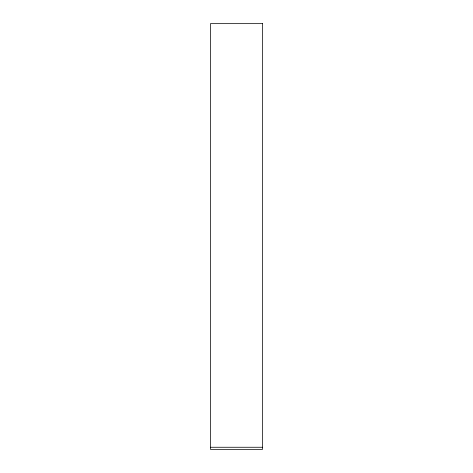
<?xml version="1.0" encoding="UTF-8"?>
<svg xmlns="http://www.w3.org/2000/svg" width="473" height="473" viewBox="0 0 473 473"><rect width="100%" height="100%" fill="white"/><g stroke="black" fill="none" stroke-linecap="round" stroke-linejoin="round"><path stroke-width="0.71" d="M210.45 447.263L262.55 447.263M262.55 23.65L210.45 23.65L210.45 449.35L262.55 449.35L262.55 23.65"/></g></svg>
